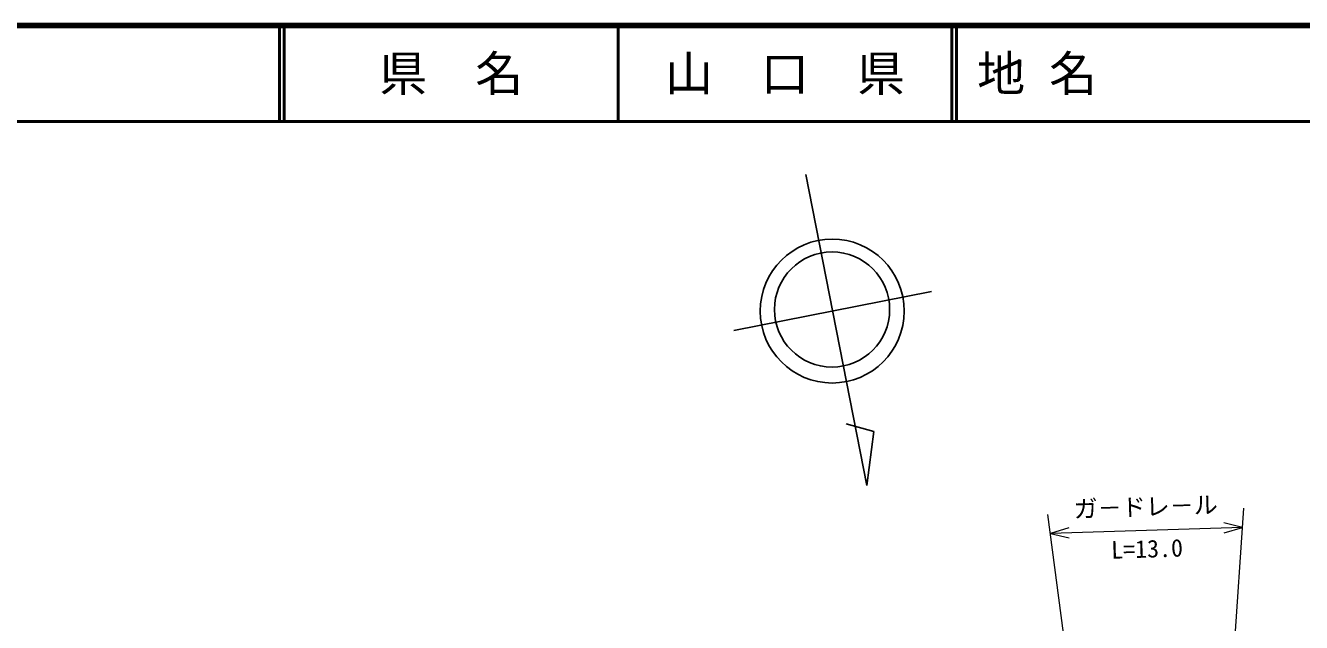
# Model space of a CAD drawing. Units: millimetres, scale not verified. Extents: x 40000 to 680000, y 20000 to 380000.
# Drawn here: x 271308 to 404153, y 317850 to 380000 of the extents above; entities that cross this region are included whole.
import ezdxf
from ezdxf.enums import TextEntityAlignment as Align

# ---------------------------------------------------------------- set-up
doc = ezdxf.new("R2010")
doc.units = ezdxf.units.MM
doc.header["$LTSCALE"] = 1000
for name, color, linetype, lineweight in [('M-BMK-SRVR', 3, 'Continuous', 25), ('M-STR-HTXT', 7, 'Continuous', 13), ('M-TTL', 2, 'Continuous', 140), ('M-TTL-LINE', 7, 'Continuous', 50)]:
    doc.layers.add(name, color=color, linetype=linetype, lineweight=lineweight)
doc.layers.add('M-TTL-TXT', color=7, linetype='Continuous')
doc.styles.add('@ＭＳ ゴシック', font='')
doc.styles.add('ＭＳ ゴシック', font='')
doc.styles.get('@ＭＳ ゴシック').set_extended_font_data('@MS Gothic')
doc.styles.get('ＭＳ ゴシック').set_extended_font_data('MS Gothic')

msp = doc.modelspace()

# ---------------------------------------------------------------- linework, layer by layer
at = {"layer": 'M-BMK-SRVR'}
for p, q in [((352555, 364498), (358903, 332115)), ((365636, 352300), (345047, 348263)), ((359642, 337728), (356753, 338533)), ((358903, 332115), (359642, 337728))]:
    msp.add_line(p, q, dxfattribs=at)
for centre, radius in [((355300, 350274), 7493), ((355279, 350430), 5995)]:
    msp.add_circle(centre, radius, dxfattribs=at)
at = {"layer": 'M-STR-HTXT'}
for p, q in [((395723, 293658), (398149, 329749)), ((382598, 292286), (377750, 329097)), ((398015, 327753), (396067, 328209)), ((398015, 327753), (378011, 327114)), ((379925, 327693), (378011, 327114)), ((378011, 327114), (379958, 326659)), ((396100, 327174), (398015, 327753))]:
    msp.add_line(p, q, dxfattribs=at)
at = {"layer": 'M-TTL'}
msp.add_line((680000, 380000), (40000, 380000), dxfattribs=at)
at = {"layer": 'M-TTL-LINE'}
for p, q in [((297750, 380000), (297750, 370000)), ((298250, 380000), (298250, 370000)), ((333000, 380000), (333000, 370000)), ((367750, 380000), (367750, 370000)), ((368250, 380000), (368250, 370000)), ((40000, 370000), (680000, 370000))]:
    msp.add_line(p, q, dxfattribs=at)

# ---------------------------------------------------------------- texts
at = {"layer": 'M-STR-HTXT', "style": 'ＭＳ ゴシック'}
msp.add_text('ガ－ドレ－ル', height=1833, rotation=1.829, dxfattribs=at).set_placement((387981, 328433), align=Align.BOTTOM_CENTER)
at = {"layer": 'M-STR-HTXT', "style": '@ＭＳ ゴシック'}
msp.add_text('L=13.0', height=1833, rotation=1.829, dxfattribs=at).set_placement((388045, 326434), align=Align.TOP_CENTER)
at = {"layer": 'M-TTL-TXT', "style": 'ＭＳ ゴシック'}
for s, p in [('県\u3000名', (315625, 375000)), ('山\u3000口\u3000県', (350375, 375000))]:
    msp.add_text(s, height=3666, dxfattribs=at).set_placement(p, align=Align.MIDDLE_CENTER)
msp.add_text('地 名', height=3666, dxfattribs=at).set_placement((370380, 375000), align=Align.MIDDLE_LEFT)

doc.saveas('drawing.dxf')
